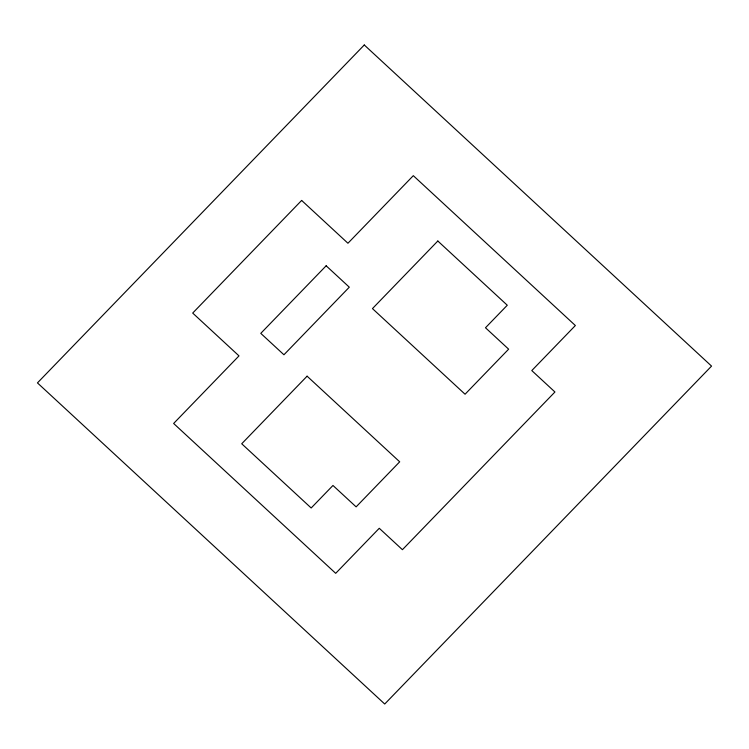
<?xml version="1.0" encoding="UTF-8"?>
<svg xmlns="http://www.w3.org/2000/svg" width="749" height="749" viewBox="0 0 749 749"><rect width="100%" height="100%" fill="white"/><g stroke="black" fill="none" stroke-linecap="round" stroke-linejoin="round"><path stroke-width="1.12" d="M364.276 44.977L37.45 382.898L384.724 704.023L711.55 366.102L364.276 44.977M301.641 200.432L192.699 313.073L238.997 355.887L173.637 423.475L335.692 573.331L379.266 528.279L402.419 549.691L554.943 391.989L531.79 370.577L575.363 325.525L413.308 175.669L347.939 243.247L301.641 200.432M326.152 265.783L260.783 333.361L283.937 354.773L349.306 287.185L326.152 265.783M307.09 376.176L241.721 443.764L311.181 507.991L332.968 485.464L356.121 506.867L399.694 461.815L307.09 376.176M437.819 241.009L372.459 308.597L465.063 394.227L508.637 349.174L485.483 327.762L507.279 305.236L437.819 241.009"/></g></svg>
